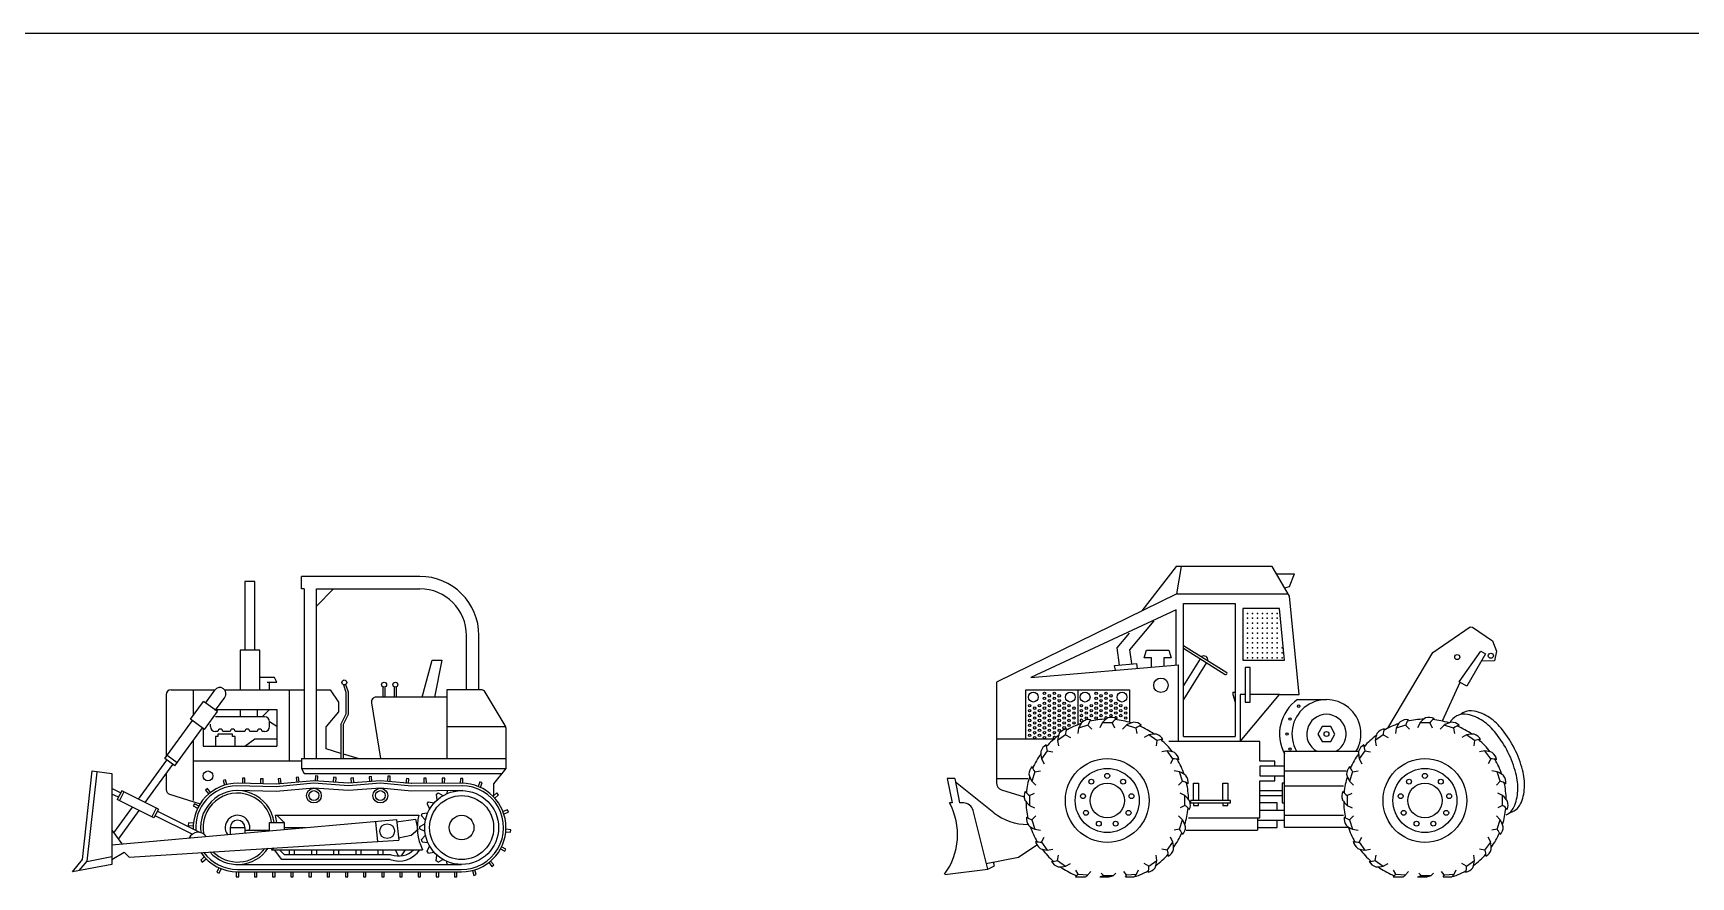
# Model space of a CAD drawing. Extents: x -121210 to 57230, y 84783 to 157800.
# Drawn here: x -6834 to 6629, y 105669 to 112523 of the extents above; entities that cross this region are included whole.
import ezdxf

# ---------------------------------------------------------------- set-up
doc = ezdxf.new("R2010")
doc.units = 0
doc.header["$MEASUREMENT"] = 0
doc.layers.get('0').update_dxf_attribs({"linetype": 'CONTINUOUS'})

# ---------------------------------------------------------------- blocks, each defined once
blk = doc.blocks.new('A$C20FA5396')
for p, q in [((2820, 2440), (1860, 2440)), ((1860, 2340), (1860, 2440)), ((1400, 2400), (1400, 1840)), ((1480, 2400), (1400, 2400)), ((1480, 1840), (1480, 2400)), ((1880, 2340), (1860, 2340)), ((1880, 2340), (1880, 960)), ((1980, 960), (1980, 2340)), ((1980, 2200), (2120, 2340)), ((1980, 2340), (2820, 2340)), ((3200, 1520), (3200, 1960)), ((3300, 1520), (3300, 1960)), ((1360, 1840), (1360, 1520)), ((1520, 1840), (1360, 1840)), ((1520, 1520), (1520, 1840)), ((2840, 1460), (2920, 1760)), ((2920, 1760), (3000, 1760)), ((3000, 1760), (2940, 1460)), ((1640, 1620), (1520, 1620)), ((1660, 1580), (1640, 1620)), ((800, 1520), (1158, 1520)), ((980, 1520), (980, 1310)), ((1080, 1412), (1156, 1517)), ((1235, 1520), (1880, 1520)), ((1580, 1580), (1660, 1580)), ((1600, 1520), (1600, 1580)), ((1760, 1520), (1760, 940)), ((1980, 1520), (2093, 1520)), ((2093, 1520), (2160, 1420)), ((2200, 1560), (2220, 1500)), ((2240, 1500), (2220, 1560)), ((2220, 1500), (2220, 1320)), ((2240, 1320), (2240, 1500)), ((2520, 1546), (2520, 1460)), ((2540, 1460), (2540, 1546)), ((2612, 1546), (2612, 1460)), ((2632, 1460), (2632, 1546)), ((3040, 1520), (3040, 1460)), ((3317, 1520), (3040, 1520)), ((3514, 1230), (3352, 1501)), ((760, 1480), (760, 974)), ((959, 1281), (1063, 1424)), ((1177, 1342), (1063, 1424)), ((1151, 1360), (1660, 1360)), ((1160, 1353), (1237, 1458)), ((1360, 1360), (1360, 1300)), ((1500, 1360), (1500, 1300)), ((1600, 1360), (1540, 1300)), ((1660, 1360), (1660, 1060)), ((2160, 1420), (2160, 1340)), ((2427, 1414), (2500, 960)), ((3040, 1460), (2467, 1460)), ((3040, 1460), (3040, 960)), ((750, 960), (975, 1269)), ((1072, 1198), (959, 1281)), ((1072, 1198), (1177, 1342)), ((1120, 1220), (1120, 1240)), ((1560, 1300), (1160, 1300)), ((1660, 1220), (1600, 1260)), ((1600, 1220), (1600, 1260)), ((2160, 1340), (2060, 1220)), ((2060, 1040), (2060, 1220)), ((2220, 1320), (2180, 1240)), ((2180, 1240), (2180, 960)), ((2200, 1240), (2240, 1320)), ((2200, 960), (2200, 1240)), ((3040, 1220), (3520, 1220)), ((831, 901), (1056, 1210)), ((980, 1106), (980, 620)), ((1060, 1207), (1060, 1060)), ((1180, 1180), (1160, 1180)), ((1180, 1140), (1160, 1140)), ((1160, 1140), (1160, 1060)), ((1300, 1160), (1180, 1160)), ((1180, 1160), (1180, 1140)), ((1280, 1180), (1220, 1180)), ((1300, 1140), (1300, 1160)), ((1320, 1140), (1300, 1140)), ((1400, 1180), (1320, 1180)), ((1320, 1060), (1320, 1140)), ((1400, 1060), (1480, 1120)), ((1500, 1180), (1440, 1180)), ((1480, 1120), (1660, 1120)), ((1560, 1180), (1540, 1180)), ((3520, 1209), (3520, 880)), ((535, 631), (766, 948)), ((831, 901), (750, 960)), ((850, 927), (769, 986)), ((1060, 1060), (1660, 1060)), ((1860, 960), (1860, 880)), ((1860, 960), (3520, 960)), ((2180, 1003), (2060, 1040)), ((2320, 960), (2200, 997)), ((80, 140), (160, 860)), ((119, 126), (199, 849)), ((160, 860), (320, 840)), ((320, 840), (320, 100)), ((590, 604), (815, 913)), ((760, 838), (760, 709)), ((1860, 940), (980, 940)), ((1836, 810), (1816, 808)), ((1816, 808), (1821, 768)), ((1841, 770), (1836, 810)), ((1860, 880), (1880, 840)), ((1860, 880), (3520, 880)), ((1880, 840), (3488, 840)), ((1973, 819), (1970, 779)), ((1993, 818), (1973, 819)), ((1990, 778), (1993, 818)), ((2120, 809), (2117, 769)), ((2140, 807), (2120, 809)), ((2428, 815), (2408, 813)), ((2408, 813), (2412, 773)), ((2431, 775), (2428, 815)), ((2560, 818), (2559, 778)), ((2580, 818), (2560, 818)), ((2579, 778), (2580, 818)), ((3520, 880), (3420, 755)), ((390, 681), (320, 717)), ((399, 699), (363, 628)), ((417, 690), (381, 619)), ((697, 550), (399, 699)), ((1096, 717), (1080, 704)), ((1080, 704), (1105, 673)), ((1121, 686), (1096, 717)), ((1242, 788), (1223, 783)), ((1223, 783), (1234, 744)), ((1253, 749), (1242, 788)), ((1654, 732), (1332, 740)), ((1654, 692), (1332, 700)), ((1654, 752), (1340, 760)), ((1399, 802), (1379, 801)), ((1379, 801), (1380, 761)), ((1400, 762), (1399, 802)), ((1547, 796), (1527, 796)), ((1527, 796), (1527, 756)), ((1547, 756), (1547, 796)), ((1960, 780), (1654, 752)), ((1960, 760), (1654, 732)), ((1960, 720), (1654, 692)), ((1690, 799), (1671, 797)), ((1671, 797), (1675, 757)), ((1695, 759), (1690, 799)), ((2240, 760), (1960, 780)), ((2240, 740), (1960, 760)), ((2240, 700), (1960, 720)), ((2137, 767), (2140, 807)), ((2500, 780), (2240, 760)), ((2500, 760), (2240, 740)), ((2500, 720), (2240, 700)), ((2281, 803), (2261, 802)), ((2261, 802), (2264, 762)), ((2284, 763), (2281, 803)), ((2750, 757), (2500, 780)), ((2752, 737), (2500, 760)), ((2752, 697), (2500, 720)), ((2712, 798), (2708, 759)), ((2732, 796), (2712, 798)), ((2728, 757), (2732, 796)), ((3160, 760), (2752, 757)), ((3163, 740), (2752, 737)), ((3169, 700), (2752, 697)), ((2872, 802), (2852, 801)), ((2852, 801), (2854, 761)), ((2874, 762), (2872, 802)), ((2952, 669), (2968, 681)), ((2968, 681), (3008, 660)), ((3003, 802), (3001, 762)), ((3023, 801), (3003, 802)), ((3021, 761), (3023, 801)), ((3042, 699), (3039, 676)), ((3091, 699), (3096, 695)), ((3150, 800), (3149, 760)), ((3170, 800), (3150, 800)), ((3169, 760), (3170, 800)), ((3309, 771), (3293, 735)), ((3328, 763), (3309, 771)), ((3312, 727), (3328, 763)), ((3445, 681), (3416, 654)), ((3420, 755), (3420, 660)), ((3459, 666), (3445, 681)), ((372, 646), (320, 672)), ((336, 358), (487, 566)), ((661, 479), (363, 628)), ((679, 559), (643, 487)), ((697, 550), (661, 479)), ((788, 671), (1036, 593)), ((990, 593), (980, 576)), ((980, 576), (1016, 557)), ((1025, 575), (990, 593)), ((2879, 592), (2891, 608)), ((2879, 592), (2900, 552)), ((2891, 608), (2935, 601)), ((2952, 669), (2959, 625)), ((3429, 639), (3459, 666)), ((3533, 544), (3496, 531)), ((3540, 525), (3533, 544)), ((320, 260), (2630, 466)), ((373, 306), (542, 538)), ((971, 346), (670, 496)), ((1029, 362), (688, 532)), ((942, 438), (940, 418)), ((940, 418), (980, 415)), ((982, 435), (942, 438)), ((1600, 440), (1720, 440)), ((1600, 380), (1600, 440)), ((1647, 500), (2813, 500)), ((1720, 440), (1660, 500)), ((1720, 440), (1720, 385)), ((2460, 444), (2476, 287)), ((2630, 466), (2649, 299)), ((2632, 448), (2784, 469)), ((2784, 469), (2803, 382)), ((2820, 410), (2860, 430)), ((2820, 390), (2820, 410)), ((2834, 496), (2840, 515)), ((2834, 496), (2865, 464)), ((2840, 515), (2884, 521)), ((3502, 512), (3540, 525)), ((320, 380), (401, 267)), ((460, 160), (2649, 299)), ((1280, 400), (1280, 346)), ((1280, 400), (1400, 400)), ((1400, 400), (1400, 356)), ((1400, 380), (1600, 380)), ((1720, 400), (1891, 400)), ((2749, 335), (2647, 315)), ((2803, 382), (2749, 335)), ((2820, 390), (2860, 370)), ((2834, 304), (2865, 336)), ((2840, 285), (2834, 304)), ((2840, 285), (2884, 279)), ((3519, 366), (3558, 364)), ((3560, 383), (3520, 386)), ((3558, 364), (3560, 383)), ((0, 40), (80, 140)), ((320, 161), (116, 122)), ((320, 140), (420, 200)), ((420, 200), (460, 160)), ((1070, 162), (1041, 134)), ((1054, 120), (1084, 147)), ((1617, 220), (2843, 220)), ((1635, 235), (1620, 220)), ((1700, 140), (1640, 220)), ((1680, 220), (1720, 180)), ((2580, 140), (1700, 140)), ((1720, 180), (2588, 180)), ((1760, 220), (1760, 180)), ((1800, 220), (1800, 180)), ((1940, 220), (1940, 180)), ((1980, 220), (1980, 180)), ((2120, 220), (2120, 180)), ((2160, 220), (2160, 180)), ((2300, 220), (2300, 180)), ((2340, 220), (2340, 180)), ((2480, 220), (2480, 180)), ((2520, 220), (2520, 180)), ((2620, 220), (2648, 169)), ((2700, 220), (2670, 170)), ((2879, 208), (2900, 248)), ((2891, 192), (2879, 208)), ((2891, 192), (2935, 199)), ((2952, 131), (2959, 175)), ((2968, 119), (3008, 140)), ((3475, 226), (3511, 208)), ((3520, 225), (3485, 244)), ((3511, 208), (3520, 225)), ((320, 100), (0, 40)), ((54, 51), (119, 126)), ((1041, 134), (1054, 120)), ((1187, 74), (1171, 37)), ((1171, 37), (1190, 29)), ((1190, 29), (1206, 66)), ((1330, 40), (1330, 0)), ((1330, 0), (1350, 0)), ((1340, 60), (3156, 60)), ((1340, 40), (3160, 40)), ((1342, 100), (3160, 100)), ((1350, 0), (1350, 40)), ((1478, 40), (1478, 0)), ((1478, 0), (1498, 0)), ((1498, 0), (1498, 40)), ((1625, 40), (1625, 0)), ((1625, 0), (1645, 0)), ((1645, 0), (1645, 40)), ((1773, 40), (1773, 0)), ((1773, 0), (1793, 0)), ((1793, 0), (1793, 40)), ((1920, 40), (1920, 0)), ((1920, 0), (1940, 0)), ((1940, 0), (1940, 40)), ((2068, 40), (2068, 0)), ((2068, 0), (2088, 0)), ((2088, 0), (2088, 40)), ((2216, 40), (2216, 0)), ((2216, 0), (2236, 0)), ((2236, 0), (2236, 40)), ((2363, 40), (2363, 0)), ((2363, 0), (2383, 0)), ((2383, 0), (2383, 40)), ((2511, 40), (2511, 0)), ((2511, 0), (2531, 0)), ((2531, 0), (2531, 40)), ((2658, 40), (2658, 0)), ((2658, 0), (2678, 0)), ((2678, 0), (2678, 40)), ((2806, 40), (2806, 0)), ((2806, 0), (2826, 0)), ((2826, 0), (2826, 40)), ((2968, 119), (2952, 131)), ((2954, 40), (2954, 0)), ((2954, 0), (2974, 0)), ((2974, 0), (2974, 40)), ((3042, 100), (3039, 124)), ((3090, 100), (3096, 105)), ((3101, 40), (3101, 0)), ((3101, 0), (3121, 0)), ((3121, 0), (3121, 40)), ((3248, 51), (3259, 12)), ((3259, 12), (3278, 18)), ((3278, 18), (3267, 56)), ((3380, 115), (3405, 84)), ((3421, 96), (3395, 127)), ((3405, 84), (3421, 96))]:
    blk.add_line(p, q)
for centre, radius in [((2207, 1579), 20), ((2530, 1561), 20), ((2622, 1561), 20), ((1100, 820), 40), ((1960, 660), 60), ((1960, 660), 40), ((2500, 660), 60), ((2500, 660), 40), ((3160, 400), 300), ((3160, 400), 260), ((2555, 371), 60), ((3160, 400), 100)]:
    blk.add_circle(centre, radius)
for centre, radius, start, end in [((2820, 1960), 480, 0, 90), ((2820, 1960), 380, 0, 90), ((800, 1480), 40, 90, 180), ((1196, 1488), 50, 323.9149, 143.9149), ((3317, 1480), 40, 30.9638, 90), ((2467, 1420), 40, 90, 189.0903), ((1160, 1220), 40, 180, 270), ((1560, 1260), 40, 0, 90), ((1560, 1220), 40, 270, 0), ((3480, 1209), 40, 0, 30.9638), ((1200, 1180), 20, 0, 180), ((1300, 1180), 20, 0, 180), ((1420, 1180), 20, 0, 180), ((1520, 1180), 20, 0, 180), ((800, 709), 40, 180, 252.4744), ((1340, 400), 360, 90, 182.2652), ((1340, 400), 340, 91.3337, 184.1417), ((1340, 400), 300, 7.6623, 187.9069), ((1340, 400), 280, 8.2132, 190.558), ((3160, 400), 340, 269.339, 89.5728), ((3160, 400), 360, 270, 90), ((1340, 400), 100, 348.463, 214.3769), ((1340, 400), 60, 0, 180), ((1260, 400), 400, 5.7392, 14.4775), ((3200, 400), 400, 165.5225, 206.7437), ((1020, 280), 82, 36.0807, 154.1036), ((1340, 400), 360, 214.2895, 270), ((1340, 400), 340, 216.3071, 270.0014), ((1340, 400), 300, 221.3518, 325.9526), ((1340, 400), 280, 224.5872, 322.7173), ((1260, 400), 400, 333.2563, 335.5282), ((2650, 330), 202, 249.7751, 327.0948), ((2648, 341), 172, 249.5286, 315.2711)]:
    blk.add_arc(centre, radius, start, end)
blk = doc.blocks.new('A$C1EBB4D19')
for p, q in [((1880, 2520), (1600, 2160)), ((2660, 2520), (1880, 2520)), ((1884, 2299), (1924, 2520)), ((2800, 2280), (2660, 2520)), ((2695, 2460), (2840, 2460)), ((2799, 2359), (2840, 2460)), ((1885, 2300), (420, 1580)), ((1885, 2300), (2780, 2300)), ((2761, 2347), (2799, 2359)), ((1880, 2169), (700, 1620)), ((1880, 1720), (1880, 2169)), ((1940, 2220), (2360, 2220)), ((1940, 1140), (1940, 2220)), ((2360, 2220), (2360, 1140)), ((2718, 2180), (2420, 2180)), ((2420, 2180), (2420, 1760)), ((2760, 1760), (2718, 2180)), ((2880, 1480), (2800, 2280)), ((1503, 1844), (1700, 2080)), ((3965, 1823), (4267, 2032)), ((4267, 2032), (4287, 2028)), ((4287, 2028), (4449, 1917)), ((1400, 1860), (1500, 1980)), ((4449, 1917), (4480, 1834)), ((1420, 1720), (1400, 1860)), ((1519, 1734), (1503, 1844)), ((1620, 1780), (1640, 1840)), ((1680, 1780), (1620, 1780)), ((1640, 1840), (1820, 1840)), ((1680, 1703), (1680, 1780)), ((1780, 1780), (1780, 1712)), ((1840, 1780), (1780, 1780)), ((1820, 1840), (1840, 1780)), ((1939, 1857), (2279, 1644)), ((1940, 1880), (2290, 1661)), ((2076, 1771), (1940, 1555)), ((2420, 1760), (2760, 1760)), ((3599, 1207), (3965, 1823)), ((4177, 1584), (4353, 1833)), ((4393, 1811), (4240, 1549)), ((4353, 1833), (4393, 1811)), ((4465, 1755), (4358, 1751)), ((4480, 1834), (4465, 1755)), ((700, 1620), (1900, 1722)), ((1380, 1718), (1560, 1733)), ((1386, 1678), (1380, 1718)), ((1565, 1693), (1560, 1733)), ((1900, 1100), (1900, 1722)), ((2126, 1740), (1940, 1441)), ((2480, 1700), (2440, 1700)), ((2440, 1700), (2440, 1420)), ((2480, 1420), (2480, 1700)), ((420, 1580), (420, 764)), ((660, 1520), (1500, 1520)), ((660, 1120), (660, 1520)), ((1080, 1520), (1080, 1241)), ((1500, 1520), (1500, 1259)), ((2340, 1500), (2340, 1480)), ((2340, 1500), (2360, 1500)), ((4184, 1579), (4040, 1265)), ((4240, 1549), (4177, 1584)), ((2340, 1480), (2360, 1420)), ((2440, 1480), (2400, 1480)), ((2400, 1480), (2400, 1100)), ((2400, 1100), (2720, 1480)), ((2440, 1420), (2480, 1420)), ((2720, 1480), (2480, 1480)), ((2720, 1480), (2880, 1480)), ((2866, 1440), (3100, 1440)), ((1163, 1232), (1087, 1207)), ((1163, 1232), (1195, 1200)), ((1280, 1251), (1260, 1211)), ((1360, 1251), (1280, 1251)), ((1360, 1251), (1380, 1211)), ((1477, 1232), (1445, 1200)), ((1553, 1207), (1477, 1232)), ((3065, 1220), (3031, 1160)), ((3135, 1220), (3065, 1220)), ((3169, 1160), (3135, 1220)), ((3743, 1232), (3667, 1207)), ((3743, 1232), (3775, 1200)), ((3860, 1251), (3840, 1211)), ((3940, 1251), (3860, 1251)), ((3940, 1251), (3960, 1211)), ((4057, 1232), (4025, 1200)), ((4133, 1207), (4057, 1232)), ((420, 1120), (881, 1120)), ((982, 1154), (917, 1107)), ((917, 1107), (924, 1063)), ((982, 1154), (1021, 1133)), ((1087, 1207), (1080, 1163)), ((1553, 1207), (1560, 1163)), ((1658, 1154), (1619, 1133)), ((1723, 1107), (1658, 1154)), ((1723, 1107), (1716, 1063)), ((2560, 1100), (1820, 1100)), ((1940, 1140), (2360, 1140)), ((2560, 940), (2560, 1100)), ((3031, 1160), (3065, 1100)), ((3065, 1100), (3135, 1100)), ((3135, 1100), (3169, 1160)), ((3562, 1154), (3497, 1107)), ((3497, 1107), (3504, 1063)), ((3562, 1154), (3601, 1133)), ((3667, 1207), (3660, 1163)), ((4133, 1207), (4140, 1163)), ((4238, 1154), (4199, 1133)), ((4303, 1107), (4238, 1154)), ((4303, 1107), (4296, 1063)), ((833, 1023), (786, 958)), ((786, 958), (807, 919)), ((833, 1023), (877, 1016)), ((1807, 1023), (1763, 1016)), ((1854, 958), (1807, 1023)), ((1854, 958), (1833, 919)), ((2760, 400), (2760, 1020)), ((2760, 1020), (3360, 1020)), ((3413, 1023), (3366, 958)), ((3366, 958), (3387, 919)), ((3413, 1023), (3457, 1016)), ((4387, 1023), (4343, 1016)), ((4434, 958), (4387, 1023)), ((4434, 958), (4413, 919)), ((733, 853), (708, 777)), ((733, 853), (777, 860)), ((1907, 853), (1863, 860)), ((1932, 777), (1907, 853)), ((2680, 940), (2560, 940)), ((2560, 900), (2560, 820)), ((2760, 900), (2560, 900)), ((2560, 820), (2760, 820)), ((2680, 900), (2680, 940)), ((2680, 780), (2680, 820)), ((2760, 860), (3260, 860)), ((3313, 853), (3288, 777)), ((3313, 853), (3357, 860)), ((4487, 853), (4443, 860)), ((4512, 777), (4487, 853)), ((20, 800), (60, 600)), ((81, 800), (20, 800)), ((81, 800), (121, 600)), ((400, 520), (88, 768)), ((420, 800), (675, 800)), ((462, 707), (645, 651)), ((689, 660), (729, 680)), ((708, 777), (740, 745)), ((1932, 777), (1900, 745)), ((1951, 660), (1911, 680)), ((2020, 760), (2060, 760)), ((2020, 620), (2020, 760)), ((2060, 760), (2060, 620)), ((2260, 760), (2300, 760)), ((2260, 620), (2260, 760)), ((2300, 760), (2300, 620)), ((2560, 780), (2680, 780)), ((2560, 480), (2560, 780)), ((2560, 700), (2740, 700)), ((2740, 760), (2740, 600)), ((2760, 760), (2740, 760)), ((2760, 740), (3240, 740)), ((3269, 660), (3309, 680)), ((3288, 777), (3320, 745)), ((4512, 777), (4480, 745)), ((4531, 660), (4491, 680)), ((60, 600), (40, 600)), ((140, 600), (121, 600)), ((153, 600), (140, 600)), ((350, 61), (230, 539)), ((689, 660), (689, 580)), ((689, 580), (729, 560)), ((1951, 580), (1911, 560)), ((1951, 580), (1951, 660)), ((2000, 600), (2000, 620)), ((2320, 620), (2000, 620)), ((2000, 600), (2320, 600)), ((2020, 600), (2020, 580)), ((2020, 580), (2060, 580)), ((2060, 580), (2060, 600)), ((2260, 600), (2260, 580)), ((2260, 580), (2300, 580)), ((2300, 580), (2300, 600)), ((2320, 600), (2320, 620)), ((2560, 660), (2740, 660)), ((2700, 600), (2560, 600)), ((2760, 540), (2560, 540)), ((2700, 540), (2700, 600)), ((2740, 600), (2760, 600)), ((3269, 660), (3269, 580)), ((3269, 580), (3309, 560)), ((4531, 580), (4491, 560)), ((4531, 580), (4531, 660)), ((708, 463), (740, 495)), ((708, 463), (733, 387)), ((1932, 463), (1900, 495)), ((1907, 387), (1932, 463)), ((1980, 480), (2560, 480)), ((2540, 480), (2540, 380)), ((2540, 460), (2760, 460)), ((2700, 400), (2700, 460)), ((2760, 500), (3240, 500)), ((3288, 463), (3320, 495)), ((3288, 463), (3313, 387)), ((4512, 463), (4480, 495)), ((4487, 387), (4512, 463)), ((733, 387), (777, 380)), ((786, 282), (807, 321)), ((786, 282), (833, 217)), ((1807, 217), (1854, 282)), ((1854, 282), (1833, 321)), ((1907, 387), (1863, 380)), ((1960, 380), (2540, 380)), ((2540, 400), (2700, 400)), ((3280, 400), (2760, 400)), ((3313, 387), (3357, 380)), ((3366, 282), (3387, 321)), ((3366, 282), (3413, 217)), ((4387, 217), (4434, 282)), ((4434, 282), (4413, 321)), ((4487, 387), (4443, 380)), ((338, 108), (600, 160)), ((600, 160), (747, 261)), ((833, 217), (877, 224)), ((917, 133), (924, 177)), ((1723, 133), (1716, 177)), ((1807, 217), (1763, 224)), ((3413, 217), (3457, 224)), ((3497, 133), (3504, 177)), ((4303, 133), (4296, 177)), ((4387, 217), (4343, 224)), ((0, 20), (350, 61)), ((350, 61), (404, 90)), ((404, 90), (397, 119)), ((917, 133), (982, 86)), ((982, 86), (1021, 107)), ((1062, 0), (1144, 0)), ((1083, 22), (1066, 54)), ((1083, 22), (1163, 16)), ((1163, 16), (1186, 42)), ((1261, 0), (1336, 0)), ((1290, 11), (1270, 29)), ((1290, 11), (1370, 11)), ((1370, 11), (1390, 29)), ((1477, 16), (1454, 42)), ((1467, 0), (1538, 0)), ((1477, 16), (1557, 22)), ((1557, 22), (1574, 57)), ((1658, 86), (1619, 107)), ((1658, 86), (1723, 133)), ((3497, 133), (3562, 86)), ((3562, 86), (3601, 107)), ((3642, 0), (3724, 0)), ((3663, 22), (3646, 54)), ((3663, 22), (3743, 16)), ((3743, 16), (3766, 42)), ((3841, 0), (3916, 0)), ((3870, 11), (3850, 29)), ((3870, 11), (3950, 11)), ((3950, 11), (3970, 29)), ((4057, 16), (4034, 42)), ((4047, 0), (4118, 0)), ((4057, 16), (4137, 22)), ((4137, 22), (4154, 57)), ((4238, 86), (4199, 107)), ((4238, 86), (4303, 133))]:
    blk.add_line(p, q)
for centre, radius in [((4163, 1785), 20.7), ((4435, 1796), 20.7), ((720, 1460), 40), ((810, 1490), 10), ((890, 1490), 10), ((1020, 1460), 40), ((1140, 1460), 40), ((1230, 1490), 10), ((1310, 1490), 10), ((1440, 1460), 40), ((1756, 1556), 58.4), ((690, 1390), 10), ((690, 1350), 10), ((730, 1370), 10), ((770, 1390), 10), ((770, 1350), 10), ((810, 1450), 10), ((810, 1410), 10), ((810, 1370), 10), ((850, 1470), 10), ((850, 1430), 10), ((850, 1390), 10), ((850, 1350), 10), ((890, 1450), 10), ((890, 1410), 10), ((890, 1370), 10), ((930, 1470), 10), ((930, 1430), 10), ((930, 1390), 10), ((930, 1350), 10), ((970, 1410), 10), ((970, 1370), 10), ((1010, 1390), 10), ((1010, 1350), 10), ((1050, 1370), 10), ((1110, 1390), 10), ((1110, 1350), 10), ((1150, 1370), 10), ((1190, 1390), 10), ((1190, 1350), 10), ((1230, 1450), 10), ((1230, 1410), 10), ((1230, 1370), 10), ((1270, 1470), 10), ((1270, 1430), 10), ((1270, 1390), 10), ((1270, 1350), 10), ((1310, 1450), 10), ((1310, 1410), 10), ((1310, 1370), 10), ((1350, 1470), 10), ((1350, 1430), 10), ((1350, 1390), 10), ((1350, 1350), 10), ((1390, 1410), 10), ((1390, 1370), 10), ((1430, 1390), 10), ((1430, 1350), 10), ((1470, 1370), 10), ((2874, 1386), 10), ((690, 1310), 10), ((690, 1270), 10), ((690, 1230), 10), ((730, 1330), 10), ((730, 1290), 10), ((730, 1250), 10), ((730, 1210), 10), ((770, 1310), 10), ((770, 1270), 10), ((770, 1230), 10), ((810, 1330), 10), ((810, 1290), 10), ((810, 1250), 10), ((810, 1210), 10), ((850, 1310), 10), ((850, 1270), 10), ((850, 1230), 10), ((890, 1330), 10), ((890, 1290), 10), ((890, 1250), 10), ((890, 1210), 10), ((930, 1310), 10), ((930, 1270), 10), ((930, 1230), 10), ((970, 1330), 10), ((970, 1290), 10), ((970, 1250), 10), ((970, 1210), 10), ((1010, 1310), 10), ((1010, 1270), 10), ((1010, 1230), 10), ((1050, 1330), 10), ((1050, 1290), 10), ((1050, 1250), 10), ((1110, 1310), 10), ((1150, 1330), 10), ((1150, 1290), 10), ((1190, 1310), 10), ((1230, 1330), 10), ((1230, 1290), 10), ((1270, 1310), 10), ((1310, 1330), 10), ((1350, 1310), 10), ((1390, 1330), 10), ((1430, 1310), 10), ((1470, 1330), 10), ((1470, 1290), 10), ((2804, 1282), 10), ((690, 1190), 10), ((690, 1150), 10), ((730, 1170), 10), ((730, 1130), 10), ((770, 1190), 10), ((770, 1150), 10), ((810, 1170), 10), ((810, 1130), 10), ((850, 1190), 10), ((850, 1150), 10), ((890, 1170), 10), ((930, 1190), 10), ((2780, 1160), 10), ((3100, 1160), 20), ((1320, 620), 340), ((2804, 1038), 10), ((3900, 620), 340), ((1320, 620), 260), ((1320, 820), 20), ((3900, 620), 260), ((3900, 820), 20), ((1123, 655), 20), ((1191, 773), 20), ((1320, 620), 140), ((1449, 773), 20), ((1517, 655), 20), ((3703, 655), 20), ((3771, 773), 20), ((3900, 620), 140), ((4029, 773), 20), ((4097, 655), 20), ((1147, 520), 20), ((1493, 520), 20), ((3727, 520), 20), ((4073, 520), 20), ((1252, 432), 20), ((1388, 432), 20), ((3832, 432), 20), ((3968, 432), 20)]:
    blk.add_circle(centre, radius)
for centre, radius, start, end in [((2105, 1762), 32.5, 350.6147, 125.375), ((2284, 1653), 10.1, 245.7464, 50.2433), ((3060, 1160), 341, 124.7036, 208.2573), ((3100, 1160), 280, 330, 210), ((4273, 1215), 134, 78.6849, 116.5197), ((4236, 1029), 324, 54.5921, 78.6849), ((1320, 620), 660, 108.7637, 120.544), ((1308, 1111), 241, 141.8654, 156.3665), ((1110, 1270), 10, 353.8495, 279.8597), ((1173, 1186), 91, 82.4495, 126.6001), ((1305, 1192), 147, 144.7209, 164.0937), ((1320, 620), 660, 90.7637, 102.544), ((1460, 1091), 241, 123.8654, 138.3665), ((1310, 1290), 10, 13.3343, 223.2254), ((1355, 1204), 91, 64.4495, 108.6001), ((1482, 1169), 147, 126.7209, 146.0937), ((1390, 1290), 10, 307.2366, 149.1912), ((1320, 620), 660, 72.7637, 84.544), ((1599, 1024), 241, 105.8654, 120.3665), ((1534, 1165), 91, 46.4495, 90.6001), ((1644, 1092), 147, 108.7209, 128.0937), ((1320, 620), 660, 54.7637, 66.544), ((3100, 1160), 160, 298.955, 241.045), ((3900, 620), 660, 108.7637, 120.544), ((3888, 1111), 241, 141.8654, 156.3665), ((3753, 1186), 91, 82.4495, 126.6001), ((3885, 1192), 147, 144.7209, 164.0937), ((3900, 620), 660, 90.7637, 102.544), ((4040, 1091), 241, 123.8654, 138.3665), ((3935, 1204), 91, 64.4495, 108.6001), ((4062, 1169), 147, 126.7209, 146.0937), ((3900, 620), 660, 72.7637, 84.544), ((4179, 1024), 241, 105.8654, 120.3665), ((4219, 1188), 134, 116.5197, 151.4395), ((4114, 1165), 91, 46.4495, 90.6001), ((4224, 1092), 147, 108.7209, 128.0937), ((4219, 1188), 134, 78.6849, 116.5197), ((3900, 620), 660, 54.7637, 66.544), ((4273, 1215), 134, 116.5197, 129.4149), ((4182, 1002), 324, 54.5921, 78.6849), ((4059, 829), 537, 38.977, 54.5921), ((4113, 856), 537, 38.977, 54.5921), ((1320, 620), 660, 126.7637, 138.544), ((890, 1130), 10, 26.124, 222.9695), ((1157, 1083), 241, 159.8654, 174.3665), ((1005, 1113), 91, 100.4495, 144.6001), ((1129, 1159), 147, 162.7209, 182.0937), ((1710, 918), 241, 87.8654, 102.3665), ((1692, 1072), 91, 28.4495, 72.6001), ((1774, 969), 147, 90.7209, 110.0937), ((1320, 620), 660, 36.7637, 48.544), ((3900, 620), 660, 126.7637, 138.544), ((3737, 1083), 241, 159.8654, 174.3665), ((3585, 1113), 91, 100.4495, 144.6001), ((3709, 1159), 147, 162.7209, 182.0937), ((4290, 918), 241, 87.8654, 102.3665), ((4272, 1072), 91, 28.4495, 72.6001), ((4354, 969), 147, 90.7209, 110.0937), ((3900, 620), 660, 36.7637, 48.544), ((3822, 637), 841, 26.5197, 38.977), ((3876, 664), 841, 26.5197, 38.977), ((1320, 620), 660, 144.7637, 156.544), ((868, 992), 91, 118.4495, 162.6001), ((1022, 1010), 241, 177.8654, 192.3665), ((971, 1074), 147, 180.7209, 200.0937), ((1783, 783), 241, 69.8654, 84.3665), ((1859, 811), 147, 72.7209, 92.0937), ((1813, 935), 91, 10.4495, 54.6001), ((1320, 620), 660, 18.7637, 30.544), ((3900, 620), 660, 144.7637, 156.544), ((3448, 992), 91, 118.4495, 162.6001), ((3602, 1010), 241, 177.8654, 192.3665), ((3551, 1074), 147, 180.7209, 200.0937), ((4363, 783), 241, 69.8654, 84.3665), ((4439, 811), 147, 72.7209, 92.0937), ((4393, 935), 91, 10.4495, 54.6001), ((3900, 620), 660, 18.7637, 30.544), ((3822, 637), 841, 14.0623, 26.5197), ((3876, 664), 841, 14.0623, 26.5197), ((1320, 620), 660, 162.7637, 174.544), ((775, 834), 91, 136.4495, 180.6001), ((916, 899), 241, 195.8654, 210.3665), ((848, 944), 147, 198.7209, 218.0937), ((1811, 632), 241, 51.8654, 66.3665), ((1886, 767), 91, 352.4495, 36.6001), ((3900, 620), 660, 162.7637, 174.544), ((3355, 834), 91, 136.4495, 180.6001), ((3496, 899), 241, 195.8654, 210.3665), ((3428, 944), 147, 198.7209, 218.0937), ((4391, 632), 241, 51.8654, 66.3665), ((4466, 767), 91, 352.4495, 36.6001), ((4118, 711), 537, 358.4472, 14.0623), ((4172, 738), 537, 358.4472, 14.0623), ((480, 764), 60, 180, 252.8973), ((736, 655), 91, 154.4495, 198.6001), ((771, 782), 147, 216.7209, 236.0937), ((1892, 635), 147, 54.7209, 74.0937), ((1320, 620), 660, 0.7637, 12.544), ((3316, 655), 91, 154.4495, 198.6001), ((3351, 782), 147, 216.7209, 236.0937), ((4472, 635), 147, 54.7209, 74.0937), ((3900, 620), 660, 0.7637, 12.544), ((4330, 706), 324, 334.3544, 358.4472), ((4384, 732), 324, 334.3544, 358.4472), ((-443, 342), 547, 323.9726, 28.137), ((153, 520), 80, 14.0362, 90), ((849, 760), 241, 213.8654, 228.3665), ((1320, 620), 660, 180.7637, 192.544), ((1320, 620), 660, 342.7637, 354.544), ((1791, 480), 241, 33.8654, 48.3665), ((1869, 458), 147, 36.7209, 56.0937), ((1904, 585), 91, 334.4495, 18.6001), ((3429, 760), 241, 213.8654, 228.3665), ((3900, 620), 660, 180.7637, 192.544), ((3900, 620), 660, 342.7637, 354.544), ((4371, 480), 241, 33.8654, 48.3665), ((4449, 458), 147, 36.7209, 56.0937), ((4501, 623), 134, 296.5197, 334.3544), ((4484, 585), 91, 334.4495, 18.6001), ((4511, 674), 134, 295.5657, 296.5197), ((4555, 650), 134, 296.5197, 334.3544), ((670, 860), 434, 231.5463, 270.716), ((748, 605), 147, 234.7209, 254.0937), ((754, 473), 91, 172.4495, 216.6001), ((829, 608), 241, 231.8654, 246.3665), ((1320, 620), 660, 198.7637, 210.544), ((1865, 406), 91, 316.4495, 0.6001), ((1724, 341), 241, 15.8654, 30.3665), ((3334, 473), 91, 172.4495, 216.6001), ((3328, 605), 147, 234.7209, 254.0937), ((3409, 608), 241, 231.8654, 246.3665), ((3900, 620), 660, 198.7637, 210.544), ((4445, 406), 91, 316.4495, 0.6001), ((4304, 341), 241, 15.8654, 30.3665), ((4555, 650), 134, 283.6245, 296.5197), ((827, 305), 91, 190.4495, 234.6001), ((781, 429), 147, 252.7209, 272.0937), ((1618, 230), 241, 357.8654, 12.3665), ((1320, 620), 660, 324.7637, 336.544), ((1792, 296), 147, 18.7209, 38.0937), ((3361, 429), 147, 252.7209, 272.0937), ((3407, 305), 91, 190.4495, 234.6001), ((4198, 230), 241, 357.8654, 12.3665), ((3900, 620), 660, 324.7637, 336.544), ((4372, 296), 147, 18.7209, 38.0937), ((857, 457), 241, 249.8654, 264.3665), ((1320, 620), 660, 216.7637, 228.544), ((1320, 620), 660, 306.7637, 318.544), ((1669, 166), 147, 0.7209, 20.0937), ((1772, 248), 91, 298.4495, 342.6001), ((3437, 457), 241, 249.8654, 264.3665), ((3900, 620), 660, 216.7637, 228.544), ((3900, 620), 660, 306.7637, 318.544), ((4249, 166), 147, 0.7209, 20.0937), ((4352, 248), 91, 298.4495, 342.6001), ((866, 271), 147, 270.7209, 290.0937), ((948, 168), 91, 208.4495, 252.6001), ((930, 322), 241, 267.8654, 282.3665), ((1320, 620), 660, 234.7637, 246.4166), ((1104, 125), 120, 246.4166, 254.4995), ((967, 113), 147, 309.905, 321.8519), ((995, 189), 241, 308.3298, 314.1246), ((1250, 75), 75.7, 278.9307, 301.8994), ((1311, 140), 142, 280.2639, 294.4954), ((1350, 89), 147, 322.8026, 330.2677), ((1366, 168), 241, 315.6792, 322.5405), ((1536, 125), 120, 273.4515, 293.5834), ((1320, 620), 660, 293.5834, 300.544), ((1511, 81), 147, 342.7209, 2.0937), ((1635, 127), 91, 280.4495, 324.6001), ((1483, 157), 241, 339.8654, 354.3665), ((3446, 271), 147, 270.7209, 290.0937), ((3528, 168), 91, 208.4495, 252.6001), ((3510, 322), 241, 267.8654, 282.3665), ((3900, 620), 660, 234.7637, 246.4166), ((3684, 125), 120, 246.4166, 254.4995), ((3547, 113), 147, 309.905, 321.8519), ((3575, 189), 241, 308.3298, 314.1246), ((3830, 75), 75.7, 278.9307, 301.8994), ((3891, 140), 142, 280.2639, 294.4954), ((3930, 89), 147, 322.8026, 330.2677), ((3946, 168), 241, 315.6792, 322.5405), ((4116, 125), 120, 273.4515, 293.5834), ((3900, 620), 660, 293.5834, 300.544), ((4091, 81), 147, 342.7209, 2.0937), ((4215, 127), 91, 280.4495, 324.6001), ((4063, 157), 241, 339.8654, 354.3665)]:
    blk.add_arc(centre, radius, start, end)
for p in [(2460, 2140), (2460, 2100), (2460, 2060), (2460, 2020), (2500, 2140), (2500, 2100), (2500, 2060), (2500, 2020), (2540, 2140), (2540, 2100), (2540, 2060), (2540, 2020), (2580, 2140), (2580, 2100), (2580, 2060), (2580, 2020), (2620, 2140), (2620, 2100), (2620, 2060), (2620, 2020), (2660, 2140), (2660, 2100), (2660, 2060), (2660, 2020), (2700, 2140), (2700, 2100), (2700, 2060), (2700, 2020), (2460, 1980), (2460, 1940), (2460, 1900), (2500, 1980), (2500, 1940), (2500, 1900), (2540, 1980), (2540, 1940), (2540, 1900), (2580, 1980), (2580, 1940), (2580, 1900), (2620, 1980), (2620, 1940), (2620, 1900), (2660, 1980), (2660, 1940), (2660, 1900), (2700, 1980), (2700, 1940), (2700, 1900), (2460, 1860), (2460, 1820), (2460, 1780), (2500, 1860), (2500, 1820), (2500, 1780), (2540, 1860), (2540, 1820), (2540, 1780), (2580, 1860), (2580, 1820), (2580, 1780), (2620, 1860), (2620, 1820), (2620, 1780), (2660, 1860), (2660, 1820), (2660, 1780), (2700, 1860), (2700, 1820), (2700, 1780), (2740, 1860), (2740, 1820), (2740, 1780)]:
    blk.add_point(p)
blk = doc.blocks.new('FORMATLINES')
at = {"color": 155, "true_color": 0x546d8e}
blk.add_line((-117481, 112523), (57230, 112523), dxfattribs=at)

msp = doc.modelspace()

# ---------------------------------------------------------------- block references
for name, p in [('FORMATLINES', (0, 0)), ('A$C20FA5396', (-6514, 105669)), ('A$C1EBB4D19', (569, 105669))]:
    msp.add_blockref(name, p)

doc.saveas('drawing.dxf')
